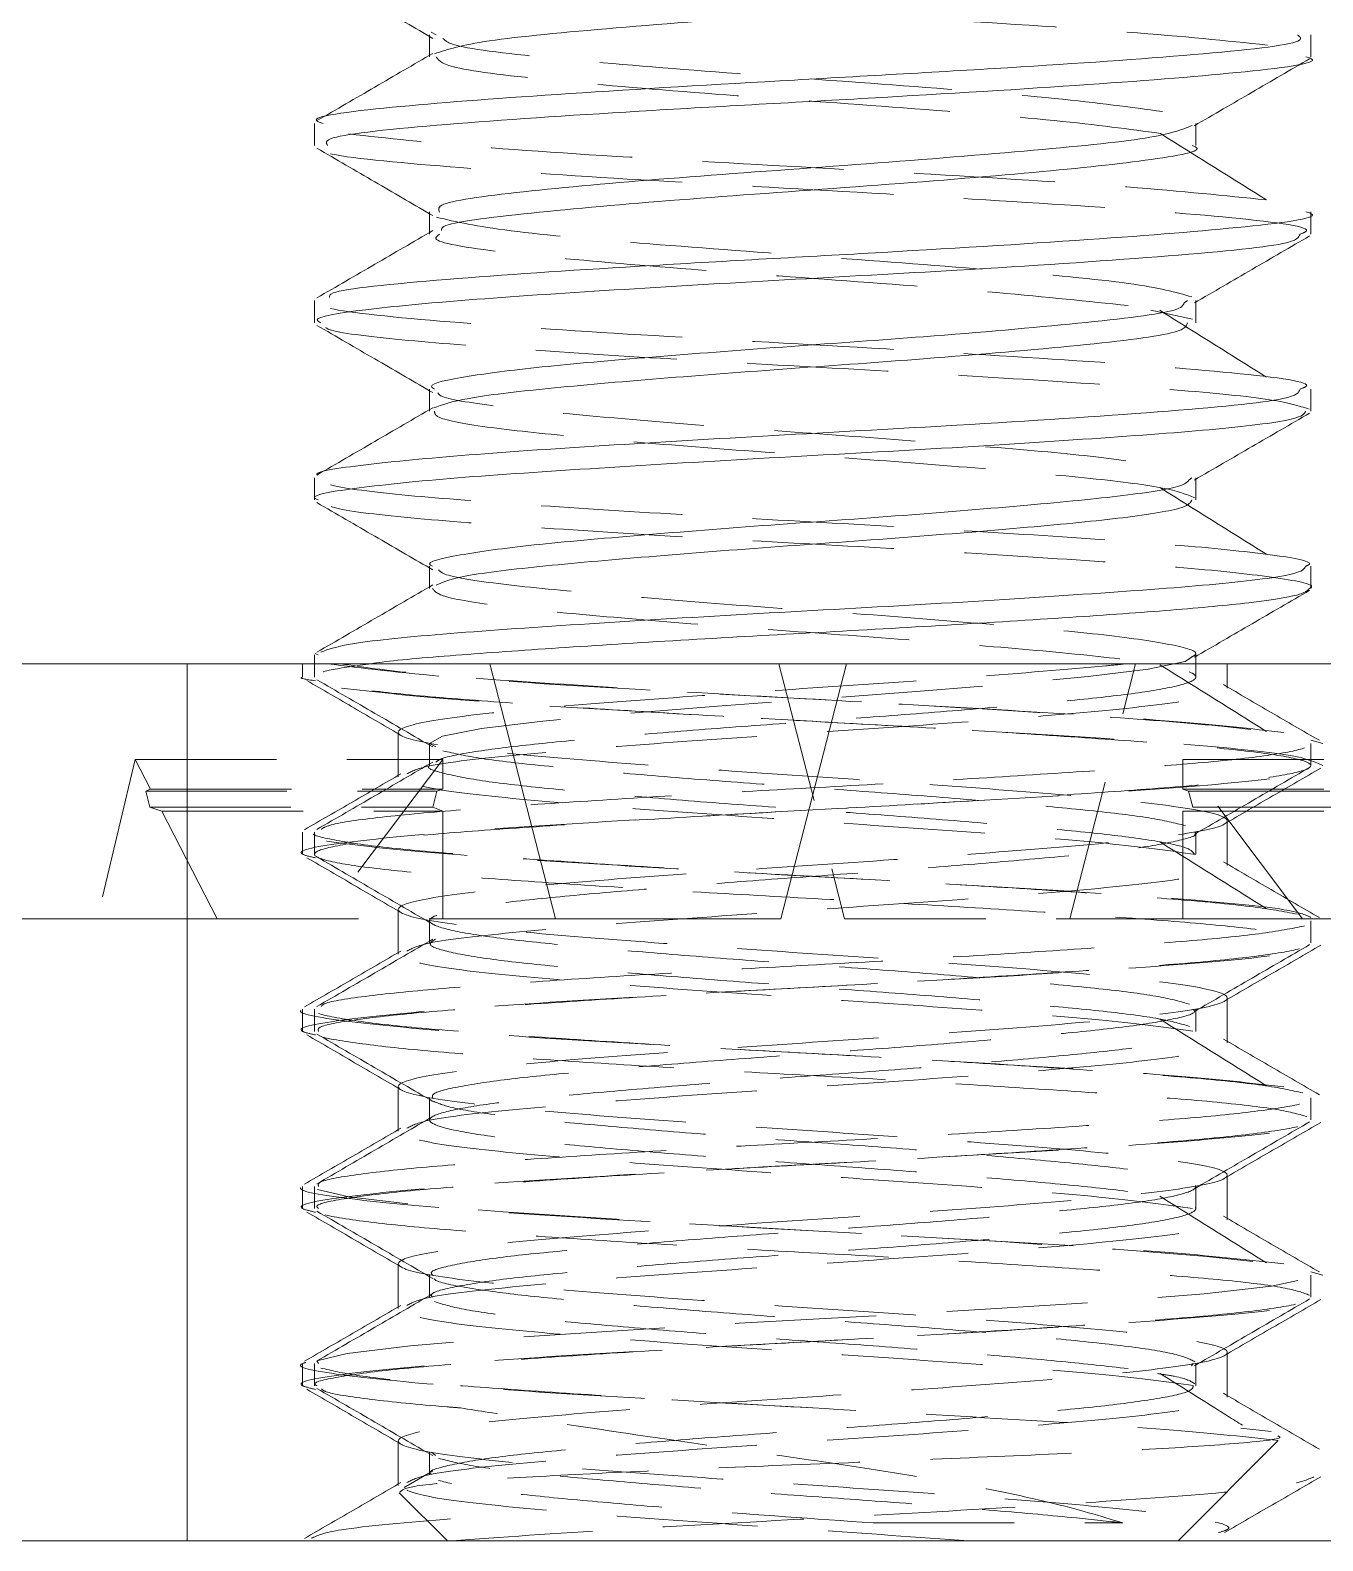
# Model space of a CAD drawing. Header units: millimetres. Extents: x 1522 to 2996, y -37 to 935.
# Drawn here: x 2770.74 to 2782.36, y 406.62 to 420.2 of the extents above; entities that cross this region are included whole.
import ezdxf

# ---------------------------------------------------------------- set-up
doc = ezdxf.new("R2010")
doc.units = ezdxf.units.MM
doc.linetypes.add('HIDDEN', pattern=[1.905, 1.27, -0.635])

msp = doc.modelspace()

# ---------------------------------------------------------------- linework, layer by layer
at = {"color": 7, "linetype": 'Continuous', "lineweight": 15}
for p, q in [((2774.388, 420.158), (2774.344, 420.182)), ((2774.329, 420.159), (2774.329, 419.975)), ((2782.257, 419.96), (2782.257, 420.159)), ((2773.294, 419.362), (2773.294, 419.163)), ((2781.222, 419.163), (2781.222, 419.349)), ((2774.329, 418.566), (2774.329, 418.382)), ((2782.257, 418.366), (2782.257, 418.566)), ((2773.294, 417.769), (2773.294, 417.569)), ((2781.222, 417.57), (2781.222, 417.755)), ((2774.329, 416.972), (2774.329, 416.788)), ((2782.257, 416.773), (2782.257, 416.972)), ((2773.294, 416.175), (2773.294, 415.976)), ((2781.222, 415.976), (2781.222, 416.162)), ((2774.329, 415.379), (2774.329, 415.195)), ((2782.257, 415.18), (2782.257, 415.379)), ((2772.148, 414.503), (2763.63, 414.503)), ((2772.148, 414.503), (2772.148, 406.615)), ((2774.87, 414.503), (2772.148, 414.503)), ((2773.294, 414.582), (2773.294, 414.503)), ((2773.327, 414.582), (2773.3, 414.594)), ((2774.87, 414.503), (2775.461, 412.208)), ((2774.87, 414.503), (2778.08, 414.503)), ((2777.489, 412.208), (2778.08, 414.503)), ((2794.101, 414.503), (2778.08, 414.503)), ((2781.125, 414.523), (2781.182, 414.562)), ((2781.222, 414.503), (2781.222, 414.569)), ((2775.461, 412.208), (2777.489, 412.208)), ((2772.148, 406.615), (2763.63, 406.615)), ((2797.434, 406.615), (2772.148, 406.615))]:
    msp.add_line(p, q, dxfattribs=at)
at = {"color": 7, "linetype": 'HIDDEN', "lineweight": 0}
for p, q in [((2774.329, 420.144), (2774.357, 420.127)), ((2774.329, 419.975), (2774.329, 419.96)), ((2781.222, 419.349), (2781.222, 419.362)), ((2774.329, 418.55), (2774.357, 418.534)), ((2774.329, 418.382), (2774.329, 418.366)), ((2781.117, 417.747), (2781.147, 417.768)), ((2781.222, 417.755), (2781.222, 417.769)), ((2781.193, 417.602), (2780.817, 417.681)), ((2774.329, 416.957), (2774.357, 416.941)), ((2774.329, 416.788), (2774.329, 416.773)), ((2781.158, 416.155), (2781.186, 416.175)), ((2781.222, 416.162), (2781.222, 416.176)), ((2774.329, 415.364), (2774.357, 415.347)), ((2774.329, 415.195), (2774.329, 415.18)), ((2773.186, 414.503), (2773.186, 414.383)), ((2773.294, 414.503), (2773.294, 414.383)), ((2777.471, 414.503), (2778.062, 412.208)), ((2780.09, 412.208), (2780.68, 414.503)), ((2781.222, 414.569), (2781.222, 414.582)), ((2781.222, 414.383), (2781.222, 414.503)), ((2781.504, 414.282), (2781.504, 414.503)), ((2774.047, 413.886), (2774.047, 413.485)), ((2782.364, 413.785), (2782.258, 413.815)), ((2774.329, 413.785), (2774.329, 413.586)), ((2782.257, 413.587), (2782.257, 413.785)), ((2771.681, 413.642), (2771.34, 412.208)), ((2771.681, 413.642), (2774.447, 413.642)), ((2771.818, 413.375), (2771.681, 413.642)), ((2774.447, 413.642), (2773.368, 412.208)), ((2774.447, 413.375), (2774.447, 413.642)), ((2781.104, 413.642), (2783.87, 413.642)), ((2782.183, 412.208), (2781.104, 413.642)), ((2781.104, 413.642), (2781.104, 413.375)), ((2771.775, 413.357), (2771.818, 413.375)), ((2771.775, 413.357), (2774.394, 413.357)), ((2771.811, 413.213), (2771.775, 413.357)), ((2771.818, 413.375), (2774.447, 413.375)), ((2774.357, 413.213), (2774.394, 413.357)), ((2774.394, 413.357), (2774.447, 413.375)), ((2781.104, 413.375), (2783.732, 413.375)), ((2781.104, 413.375), (2781.157, 413.357)), ((2781.157, 413.357), (2783.776, 413.357)), ((2781.157, 413.357), (2781.194, 413.213)), ((2771.811, 413.213), (2774.357, 413.213)), ((2771.921, 413.176), (2771.811, 413.213)), ((2771.921, 413.176), (2774.447, 413.176)), ((2772.419, 412.208), (2771.921, 413.176)), ((2774.447, 413.176), (2774.357, 413.213)), ((2774.447, 412.208), (2774.447, 413.176)), ((2781.104, 413.176), (2783.63, 413.176)), ((2781.104, 413.176), (2781.104, 412.208)), ((2781.194, 413.213), (2783.739, 413.213)), ((2773.186, 412.988), (2773.186, 412.79)), ((2773.294, 412.989), (2773.294, 412.79)), ((2781.222, 412.79), (2781.222, 412.989)), ((2781.504, 412.688), (2781.504, 413.09)), ((2762.952, 412.208), (2771.34, 412.208)), ((2771.34, 412.208), (2772.419, 412.208)), ((2772.419, 412.208), (2775.461, 412.208)), ((2774.047, 412.293), (2774.047, 411.892)), ((2774.329, 412.192), (2774.329, 411.993)), ((2778.062, 412.208), (2780.09, 412.208)), ((2780.09, 412.208), (2781.104, 412.208)), ((2781.104, 412.208), (2782.183, 412.208)), ((2782.183, 412.208), (2790.57, 412.208)), ((2782.257, 411.993), (2782.257, 412.192)), ((2781.504, 411.095), (2781.504, 411.496)), ((2773.186, 411.395), (2773.186, 411.197)), ((2773.294, 411.396), (2773.294, 411.196)), ((2781.222, 411.196), (2781.222, 411.395)), ((2774.047, 410.7), (2774.047, 410.298)), ((2774.329, 410.599), (2774.329, 410.4)), ((2782.257, 410.4), (2782.257, 410.599)), ((2781.504, 409.502), (2781.504, 409.903)), ((2773.186, 409.802), (2773.186, 409.603)), ((2773.294, 409.802), (2773.294, 409.603)), ((2781.222, 409.603), (2781.222, 409.802)), ((2774.047, 409.106), (2774.047, 408.705)), ((2782.364, 409.005), (2782.258, 409.035)), ((2774.329, 409.005), (2774.329, 408.806)), ((2782.257, 408.806), (2782.257, 409.005)), ((2781.504, 407.908), (2781.504, 408.31)), ((2773.186, 408.208), (2773.186, 408.01)), ((2773.294, 408.209), (2773.294, 408.009)), ((2781.182, 408.188), (2781.198, 408.209)), ((2781.222, 408.01), (2781.222, 408.209)), ((2781.628, 407.627), (2781.901, 407.599)), ((2774.047, 407.513), (2774.047, 407.112)), ((2774.329, 407.412), (2774.329, 407.213)), ((2774.382, 407.381), (2774.346, 407.412)), ((2781.062, 406.615), (2781.982, 407.536)), ((2774.357, 407.245), (2774.099, 407.094)), ((2774.056, 407.048), (2774.489, 406.615))]:
    msp.add_line(p, q, dxfattribs=at)
at = {"color": 7, "linetype": 'HIDDEN', "lineweight": 0, "flags": 128}
for points in [[(2774.385, 413.754), (2774.329, 413.785), (2774.445, 413.851), (2774.797, 413.92), (2775.349, 413.986), (2776.068, 414.052), (2776.918, 414.121), (2777.813, 414.186), (2778.707, 414.253), (2779.55, 414.322), (2780.254, 414.387), (2780.792, 414.453), (2781.125, 414.523), (2781.125, 414.523)], [(2773.33, 408.209), (2773.316, 408.233), (2773.588, 408.301), (2774.156, 408.37), (2774.958, 408.434), (2775.972, 408.502), (2777.114, 408.571), (2778.278, 408.635), (2779.429, 408.703), (2780.466, 408.771), (2781.298, 408.836), (2781.902, 408.904), (2782.216, 408.972), (2782.221, 409.036), (2781.917, 409.105), (2781.322, 409.173), (2780.498, 409.237), (2779.467, 409.306), (2778.317, 409.374), (2777.154, 409.438), (2776.009, 409.507), (2774.99, 409.575), (2774.18, 409.639), (2773.603, 409.708), (2773.32, 409.776), (2773.32, 409.776)]]:
    msp.add_lwpolyline(points, dxfattribs=at)
at = {"color": 7, "linetype": 'Continuous', "lineweight": 15}
for points, knots in [([(2773.316, 420.732), (2773.489, 420.632), (2773.827, 420.436), (2774.165, 420.239), (2774.329, 420.144)], [0, 0, 0, 0, 0.51425, 1, 1, 1, 1]), ([(2774.373, 419.989), (2774.493, 420.028), (2774.738, 420.107), (2775.959, 420.22), (2777.53, 420.342), (2779.181, 420.46), (2780.486, 420.577), (2781.204, 420.68), (2781.147, 420.738), (2781.129, 420.756)], [0, 0, 0, 0, 0.147719, 0.301954, 0.45828, 0.61325, 0.768067, 0.924509, 1, 1, 1, 1]), ([(2773.371, 419.362), (2773.347, 419.37), (2773.201, 419.417), (2773.899, 419.508), (2775.385, 419.622), (2777.463, 419.745), (2779.601, 419.863), (2781.301, 419.98), (2782.233, 420.082), (2782.16, 420.14), (2782.136, 420.159)], [0, 0, 0, 0, 0.0295021, 0.1800393, 0.3284165, 0.4787961, 0.6278769, 0.7768112, 0.927302, 1, 1, 1, 1]), ([(2774.357, 419.991), (2774.184, 419.891), (2773.837, 419.689), (2773.49, 419.487), (2773.316, 419.387)], [0, 0, 0, 0, 0.499708, 1, 1, 1, 1]), ([(2773.411, 419.163), (2773.398, 419.186), (2773.363, 419.248), (2774.386, 419.353), (2776.149, 419.472), (2778.3, 419.588), (2780.35, 419.712), (2781.752, 419.826), (2782.384, 419.912), (2782.227, 419.956), (2782.212, 419.96)], [0, 0, 0, 0, 0.087582, 0.237718, 0.387021, 0.535738, 0.686319, 0.834689, 0.984903, 1, 1, 1, 1]), ([(2781.209, 419.341), (2781.382, 419.442), (2781.728, 419.642), (2782.073, 419.843), (2782.246, 419.943)], [0, 0, 0, 0, 0.499893, 1, 1, 1, 1]), ([(2774.419, 418.565), (2774.409, 418.588), (2774.381, 418.65), (2775.169, 418.756), (2776.523, 418.874), (2778.185, 418.991), (2779.731, 419.114), (2780.896, 419.227), (2781.093, 419.305), (2781.189, 419.343)], [0, 0, 0, 0, 0.090167, 0.244019, 0.397012, 0.549402, 0.703712, 0.855745, 1, 1, 1, 1]), ([(2781.857, 418.674), (2781.697, 418.774), (2781.376, 418.974), (2781.057, 419.174), (2780.898, 419.274)], [0, 0, 0, 0, 0.500047, 1, 1, 1, 1]), ([(2773.316, 419.139), (2773.489, 419.038), (2773.827, 418.842), (2774.165, 418.646), (2774.329, 418.55)], [0, 0, 0, 0, 0.514252, 1, 1, 1, 1]), ([(2774.437, 418.399), (2774.436, 418.411), (2774.431, 418.462), (2775.181, 418.556), (2776.521, 418.675), (2778.18, 418.791), (2779.755, 418.915), (2780.833, 419.029), (2781.32, 419.116), (2781.199, 419.159), (2781.188, 419.163)], [0, 0, 0, 0, 0.048628, 0.205189, 0.360877, 0.515952, 0.67298, 0.82769, 0.984333, 1, 1, 1, 1]), ([(2773.43, 417.795), (2773.427, 417.809), (2773.414, 417.862), (2774.398, 417.959), (2776.146, 418.078), (2778.301, 418.194), (2780.349, 418.318), (2781.752, 418.432), (2782.384, 418.518), (2782.227, 418.562), (2782.212, 418.566)], [0, 0, 0, 0, 0.056971, 0.212145, 0.366456, 0.520162, 0.675795, 0.829143, 0.984396, 1, 1, 1, 1]), ([(2774.357, 418.398), (2774.184, 418.297), (2773.837, 418.095), (2773.49, 417.894), (2773.316, 417.793)], [0, 0, 0, 0, 0.499709, 1, 1, 1, 1]), ([(2773.35, 417.569), (2773.334, 417.578), (2773.262, 417.616), (2773.694, 417.687), (2774.612, 417.774), (2775.956, 417.864), (2777.511, 417.955), (2779.281, 418.051), (2780.971, 418.163), (2782.124, 418.271), (2782.149, 418.338), (2782.16, 418.366)], [0, 0, 0, 0, 0.032854, 0.145887, 0.257678, 0.370012, 0.482679, 0.594155, 0.743726, 0.892826, 1, 1, 1, 1]), ([(2781.209, 417.748), (2781.382, 417.848), (2781.728, 418.049), (2782.073, 418.25), (2782.246, 418.35)], [0, 0, 0, 0, 0.499892, 1, 1, 1, 1]), ([(2774.372, 416.972), (2774.36, 416.98), (2774.304, 417.018), (2774.637, 417.089), (2775.342, 417.177), (2776.376, 417.266), (2777.572, 417.357), (2778.934, 417.453), (2780.227, 417.565), (2781.08, 417.666), (2781.108, 417.726), (2781.117, 417.747)], [0, 0, 0, 0, 0.033826, 0.149948, 0.26479, 0.380191, 0.495937, 0.610452, 0.764111, 0.917283, 1, 1, 1, 1]), ([(2781.857, 417.08), (2781.697, 417.18), (2781.376, 417.381), (2781.057, 417.581), (2780.898, 417.681)], [0, 0, 0, 0, 0.500046, 1, 1, 1, 1]), ([(2773.316, 417.546), (2773.489, 417.445), (2773.827, 417.249), (2774.165, 417.053), (2774.329, 416.957)], [0, 0, 0, 0, 0.514251, 1, 1, 1, 1]), ([(2774.364, 416.803), (2774.444, 416.832), (2774.608, 416.891), (2775.353, 416.978), (2776.373, 417.067), (2777.573, 417.158), (2778.933, 417.254), (2780.233, 417.366), (2781.12, 417.474), (2781.139, 417.541), (2781.147, 417.57)], [0, 0, 0, 0, 0.111656, 0.227889, 0.344688, 0.461837, 0.57774, 0.733261, 0.888289, 1, 1, 1, 1]), ([(2773.319, 416.2), (2773.319, 416.2), (2773.28, 416.23), (2773.71, 416.293), (2774.607, 416.38), (2775.957, 416.47), (2777.511, 416.561), (2779.281, 416.657), (2780.971, 416.768), (2782.124, 416.876), (2782.149, 416.944), (2782.16, 416.972)], [0, 0, 0, 0, 0.001278, 0.118001, 0.233442, 0.349443, 0.465789, 0.580904, 0.735359, 0.889327, 1, 1, 1, 1]), ([(2774.357, 416.805), (2774.184, 416.704), (2773.837, 416.502), (2773.49, 416.301), (2773.316, 416.2)], [0, 0, 0, 0, 0.499708, 1, 1, 1, 1]), ([(2773.327, 415.976), (2773.317, 415.98), (2773.23, 416.014), (2773.6, 416.079), (2774.437, 416.169), (2775.735, 416.256), (2777.266, 416.349), (2778.869, 416.433), (2780.332, 416.528), (2781.473, 416.612), (2782.165, 416.699), (2782.197, 416.75), (2782.21, 416.773)], [0, 0, 0, 0, 0.015917, 0.12836, 0.240591, 0.352153, 0.465054, 0.576021, 0.689223, 0.800053, 0.913178, 1, 1, 1, 1]), ([(2781.209, 416.155), (2781.382, 416.255), (2781.728, 416.456), (2782.073, 416.656), (2782.246, 416.757)], [0, 0, 0, 0, 0.499893, 1, 1, 1, 1]), ([(2774.355, 415.379), (2774.346, 415.383), (2774.28, 415.416), (2774.564, 415.481), (2775.208, 415.571), (2776.206, 415.658), (2777.384, 415.751), (2778.616, 415.836), (2779.743, 415.93), (2780.615, 416.014), (2781.12, 416.094), (2781.148, 416.139), (2781.158, 416.155)], [0, 0, 0, 0, 0.016424, 0.131916, 0.247189, 0.361772, 0.477737, 0.591706, 0.707981, 0.821809, 0.938005, 1, 1, 1, 1]), ([(2774.389, 415.21), (2774.441, 415.234), (2774.558, 415.288), (2775.222, 415.372), (2776.202, 415.459), (2777.385, 415.552), (2778.616, 415.637), (2779.742, 415.731), (2780.619, 415.815), (2781.152, 415.902), (2781.176, 415.954), (2781.186, 415.976)], [0, 0, 0, 0, 0.092934, 0.209692, 0.325751, 0.443209, 0.558647, 0.67642, 0.791714, 0.909407, 1, 1, 1, 1]), ([(2781.857, 415.487), (2781.697, 415.587), (2781.376, 415.787), (2781.057, 415.987), (2780.898, 416.087)], [0, 0, 0, 0, 0.500047, 1, 1, 1, 1]), ([(2773.316, 415.952), (2773.489, 415.851), (2773.827, 415.655), (2774.165, 415.459), (2774.329, 415.364)], [0, 0, 0, 0, 0.514251, 1, 1, 1, 1]), ([(2773.35, 414.607), (2773.422, 414.633), (2773.577, 414.689), (2774.454, 414.775), (2775.73, 414.862), (2777.267, 414.955), (2778.868, 415.039), (2780.333, 415.134), (2781.473, 415.218), (2782.165, 415.305), (2782.197, 415.356), (2782.21, 415.379)], [0, 0, 0, 0, 0.099594, 0.215529, 0.330772, 0.4474, 0.562029, 0.678967, 0.793455, 0.910313, 1, 1, 1, 1]), ([(2774.357, 415.211), (2774.184, 415.111), (2773.837, 414.909), (2773.49, 414.707), (2773.316, 414.607)], [0, 0, 0, 0, 0.499708, 1, 1, 1, 1]), ([(2773.804, 414.503), (2773.835, 414.508), (2774.009, 414.535), (2774.599, 414.583), (2775.53, 414.649), (2776.642, 414.719), (2777.825, 414.784), (2779.007, 414.85), (2780.103, 414.92), (2781.038, 414.985), (2781.742, 415.051), (2782.183, 415.119), (2782.225, 415.16), (2782.244, 415.18)], [0, 0, 0, 0, 0.021643, 0.119835, 0.218139, 0.318087, 0.416198, 0.514586, 0.61453, 0.712564, 0.811033, 0.910972, 1, 1, 1, 1]), ([(2781.209, 414.561), (2781.382, 414.662), (2781.728, 414.862), (2782.073, 415.063), (2782.246, 415.163)], [0, 0, 0, 0, 0.499893, 1, 1, 1, 1])]:
    msp.add_open_spline(points, degree=3, knots=knots, dxfattribs=at)
at = {"color": 7, "linetype": 'HIDDEN', "lineweight": 0}
for points, knots in [([(2781.866, 420.067), (2781.493, 420.105), (2780.743, 420.183), (2778.745, 420.307), (2776.584, 420.421), (2774.711, 420.544), (2773.537, 420.645), (2773.462, 420.707), (2773.435, 420.73)], [0, 0, 0, 0, 0.178452, 0.3590299, 0.5369801, 0.7172429, 0.8961217, 1, 1, 1, 1]), ([(2780.921, 419.469), (2780.635, 419.508), (2780.058, 419.586), (2778.521, 419.709), (2776.859, 419.824), (2775.421, 419.946), (2774.528, 420.046), (2774.469, 420.106), (2774.449, 420.127)], [0, 0, 0, 0, 0.180072, 0.362298, 0.541861, 0.723768, 0.904272, 1, 1, 1, 1]), ([(2780.903, 419.272), (2780.622, 419.31), (2780.05, 419.388), (2778.52, 419.51), (2776.861, 419.625), (2775.412, 419.747), (2774.463, 419.857), (2774.411, 419.928), (2774.388, 419.96)], [0, 0, 0, 0, 0.169036, 0.343291, 0.515, 0.688951, 0.86156, 1, 1, 1, 1]), ([(2781.853, 418.674), (2781.484, 418.712), (2780.738, 418.79), (2778.74, 418.913), (2776.603, 419.027), (2774.642, 419.15), (2773.949, 419.228), (2773.604, 419.268)], [0, 0, 0, 0, 0.197471, 0.399401, 0.598393, 0.79997, 1, 1, 1, 1]), ([(2782.16, 418.366), (2782.188, 418.377), (2782.32, 418.427), (2781.564, 418.522), (2780.014, 418.636), (2777.918, 418.758), (2775.788, 418.877), (2774.162, 418.993), (2773.319, 419.084), (2773.382, 419.131), (2773.393, 419.139)], [0, 0, 0, 0, 0.0425112, 0.198095, 0.3513847, 0.5063727, 0.6606806, 0.8142322, 0.9697944, 1, 1, 1, 1]), ([(2781.187, 417.802), (2781.043, 417.843), (2780.755, 417.924), (2779.48, 418.039), (2777.885, 418.16), (2776.266, 418.279), (2774.922, 418.396), (2774.569, 418.477), (2774.392, 418.518)], [0, 0, 0, 0, 0.166429, 0.332003, 0.499421, 0.6661, 0.83196, 1, 1, 1, 1]), ([(2780.613, 417.724), (2780.249, 417.762), (2779.516, 417.84), (2777.879, 417.961), (2776.252, 418.08), (2774.984, 418.196), (2774.321, 418.296), (2774.397, 418.351), (2774.419, 418.367)], [0, 0, 0, 0, 0.183701, 0.369447, 0.554373, 0.73839, 0.924826, 1, 1, 1, 1]), ([(2782.16, 416.972), (2782.188, 416.983), (2782.32, 417.033), (2781.564, 417.127), (2780.015, 417.242), (2777.917, 417.364), (2775.792, 417.483), (2774.146, 417.599), (2773.284, 417.698), (2773.383, 417.753), (2773.411, 417.769)], [0, 0, 0, 0, 0.041169, 0.191841, 0.340291, 0.490386, 0.639823, 0.788526, 0.939177, 1, 1, 1, 1]), ([(2782.243, 416.792), (2782.148, 416.822), (2781.959, 416.883), (2781.013, 416.972), (2779.71, 417.06), (2778.16, 417.152), (2776.564, 417.237), (2775.114, 417.331), (2774.016, 417.415), (2773.408, 417.491), (2773.388, 417.533), (2773.382, 417.544)], [0, 0, 0, 0, 0.119396, 0.238005, 0.356535, 0.475981, 0.593724, 0.713619, 0.831056, 0.951002, 1, 1, 1, 1]), ([(2780.593, 416.326), (2780.478, 416.342), (2780.149, 416.388), (2779.251, 416.462), (2778.075, 416.554), (2776.843, 416.64), (2775.728, 416.734), (2774.886, 416.818), (2774.425, 416.892), (2774.408, 416.931), (2774.403, 416.94)], [0, 0, 0, 0, 0.078899, 0.22387, 0.369966, 0.51397, 0.660617, 0.804244, 0.950954, 1, 1, 1, 1]), ([(2781.212, 415.995), (2781.139, 416.025), (2780.993, 416.086), (2780.265, 416.175), (2779.263, 416.263), (2778.072, 416.355), (2776.843, 416.44), (2775.731, 416.535), (2774.878, 416.619), (2774.382, 416.704), (2774.375, 416.753), (2774.372, 416.773)], [0, 0, 0, 0, 0.115458, 0.2301504, 0.3447672, 0.4602734, 0.5741255, 0.6900677, 0.8036225, 0.919614, 1, 1, 1, 1]), ([(2782.21, 415.379), (2782.224, 415.385), (2782.305, 415.421), (2781.905, 415.489), (2781.028, 415.577), (2779.706, 415.666), (2778.162, 415.758), (2776.563, 415.843), (2775.116, 415.937), (2774.008, 416.021), (2773.363, 416.106), (2773.354, 416.155), (2773.35, 416.175)], [0, 0, 0, 0, 0.024333, 0.137009, 0.248941, 0.3608, 0.473523, 0.584639, 0.697786, 0.808613, 0.921807, 1, 1, 1, 1]), ([(2782.244, 415.18), (2782.248, 415.182), (2782.312, 415.213), (2782.002, 415.275), (2781.196, 415.366), (2779.925, 415.452), (2778.406, 415.546), (2776.802, 415.63), (2775.32, 415.724), (2774.156, 415.808), (2773.463, 415.889), (2773.404, 415.934), (2773.383, 415.951)], [0, 0, 0, 0, 0.007867, 0.123749, 0.23996, 0.354954, 0.471733, 0.586268, 0.703229, 0.81778, 0.934533, 1, 1, 1, 1]), ([(2781.182, 414.562), (2781.198, 414.57), (2781.27, 414.608), (2781.034, 414.677), (2780.404, 414.768), (2779.429, 414.854), (2778.261, 414.948), (2777.027, 415.032), (2775.887, 415.127), (2774.993, 415.211), (2774.468, 415.289), (2774.423, 415.333), (2774.408, 415.347)], [0, 0, 0, 0, 0.03436, 0.148082, 0.262129, 0.374977, 0.489584, 0.601979, 0.716765, 0.829176, 0.943758, 1, 1, 1, 1]), ([(2774.385, 413.618), (2774.399, 413.629), (2774.441, 413.662), (2774.767, 413.721), (2775.319, 413.787), (2776.053, 413.852), (2776.902, 413.922), (2777.814, 413.987), (2778.723, 414.053), (2779.565, 414.123), (2780.284, 414.188), (2780.829, 414.254), (2781.162, 414.324), (2781.272, 414.396), (2781.047, 414.478), (2780.4, 414.569), (2779.43, 414.655), (2778.261, 414.749), (2777.027, 414.833), (2775.888, 414.927), (2774.987, 415.012), (2774.417, 415.101), (2774.374, 415.155), (2774.354, 415.18)], [0, 0, 0, 0, 0.021933, 0.065349, 0.107999, 0.150698, 0.194114, 0.236729, 0.279464, 0.322878, 0.365459, 0.40823, 0.451642, 0.494192, 0.551346, 0.608664, 0.665379, 0.722978, 0.779466, 0.837155, 0.89365, 0.951237, 1, 1, 1, 1]), ([(2773.331, 411.196), (2773.326, 411.209), (2773.315, 411.243), (2773.641, 411.303), (2774.255, 411.371), (2775.126, 411.434), (2776.177, 411.504), (2777.34, 411.572), (2778.533, 411.635), (2779.673, 411.705), (2780.681, 411.773), (2781.489, 411.836), (2782.04, 411.906), (2782.293, 411.974), (2782.235, 412.037), (2781.867, 412.107), (2781.215, 412.174), (2780.325, 412.238), (2779.259, 412.308), (2778.089, 412.375), (2776.898, 412.439), (2775.767, 412.508), (2774.777, 412.576), (2773.993, 412.64), (2773.471, 412.709), (2773.249, 412.777), (2773.339, 412.84), (2773.737, 412.91), (2774.416, 412.977), (2775.327, 413.041), (2776.407, 413.111), (2777.583, 413.178), (2778.771, 413.242), (2779.891, 413.312), (2780.864, 413.379), (2781.623, 413.443), (2782.116, 413.513), (2782.306, 413.58), (2782.185, 413.644), (2781.757, 413.714), (2781.052, 413.78), (2780.121, 413.845), (2779.027, 413.915), (2777.846, 413.981), (2776.661, 414.046), (2775.553, 414.116), (2774.599, 414.182), (2773.865, 414.247), (2773.4, 414.317), (2773.248, 414.382), (2773.366, 414.443), (2773.669, 414.484), (2773.804, 414.503)], [0, 0, 0, 0, 0.011696, 0.032126, 0.052485, 0.072459, 0.092896, 0.113244, 0.133223, 0.153666, 0.174003, 0.193987, 0.214436, 0.234761, 0.254751, 0.275207, 0.295519, 0.315516, 0.335976, 0.356276, 0.376281, 0.396746, 0.417032, 0.437046, 0.457516, 0.477788, 0.497812, 0.518286, 0.538544, 0.558578, 0.579055, 0.599298, 0.619344, 0.639825, 0.660053, 0.680111, 0.700594, 0.720806, 0.740878, 0.761363, 0.781559, 0.801645, 0.822131, 0.842311, 0.862412, 0.8829, 0.903063, 0.92318, 0.943668, 0.963814, 0.983948, 1, 1, 1, 1]), ([(2773.353, 413.014), (2773.374, 413.027), (2773.429, 413.063), (2773.862, 413.124), (2774.582, 413.189), (2775.535, 413.255), (2776.64, 413.325), (2777.826, 413.39), (2779.007, 413.456), (2780.103, 413.526), (2781.037, 413.59), (2781.747, 413.656), (2782.18, 413.727), (2782.322, 413.798), (2782.03, 413.881), (2781.188, 413.972), (2779.926, 414.058), (2778.407, 414.151), (2776.799, 414.236), (2775.331, 414.33), (2774.133, 414.413), (2773.727, 414.473), (2773.528, 414.503)], [0, 0, 0, 0, 0.027265, 0.072841, 0.117616, 0.162441, 0.208017, 0.252754, 0.297618, 0.343192, 0.387895, 0.432796, 0.478367, 0.523036, 0.583036, 0.643206, 0.702747, 0.763211, 0.822514, 0.883072, 0.942383, 1, 1, 1, 1]), ([(2782.015, 413.885), (2781.721, 413.918), (2781.134, 413.984), (2779.57, 414.084), (2777.775, 414.183), (2775.982, 414.283), (2774.31, 414.389), (2773.728, 414.462), (2773.411, 414.503)], [0, 0, 0, 0, 0.161384, 0.322767, 0.484151, 0.645535, 0.806919, 1, 1, 1, 1]), ([(2780.604, 414.503), (2780.541, 414.496), (2780.153, 414.459), (2779.237, 414.384), (2777.776, 414.285), (2776.311, 414.185), (2775.07, 414.086), (2774.241, 413.986), (2773.95, 413.886), (2774.241, 413.787), (2775.07, 413.687), (2776.311, 413.588), (2777.775, 413.488), (2779.239, 413.389), (2780.48, 413.289), (2781.31, 413.189), (2781.601, 413.09), (2781.31, 412.99), (2780.48, 412.891), (2779.239, 412.791), (2777.775, 412.691), (2776.311, 412.592), (2775.07, 412.492), (2774.241, 412.393), (2773.95, 412.293), (2774.241, 412.194), (2775.07, 412.094), (2776.311, 411.994), (2777.775, 411.895), (2779.239, 411.795), (2780.48, 411.696), (2781.31, 411.596), (2781.601, 411.496), (2781.31, 411.397), (2780.48, 411.297), (2779.239, 411.198), (2777.775, 411.098), (2776.311, 410.999), (2775.07, 410.899), (2774.241, 410.799), (2773.95, 410.7), (2774.241, 410.6), (2775.07, 410.501), (2776.311, 410.401), (2777.775, 410.301), (2779.239, 410.202), (2780.48, 410.102), (2781.31, 410.003), (2781.601, 409.903), (2781.31, 409.804), (2780.48, 409.704), (2779.239, 409.604), (2777.775, 409.505), (2776.311, 409.405), (2775.07, 409.306), (2774.241, 409.206), (2773.95, 409.106), (2774.241, 409.007), (2775.07, 408.907), (2776.311, 408.808), (2777.775, 408.708), (2779.239, 408.609), (2780.48, 408.509), (2781.31, 408.409), (2781.601, 408.31), (2781.31, 408.21), (2780.48, 408.111), (2779.239, 408.011), (2777.775, 407.911), (2776.311, 407.812), (2775.07, 407.712), (2774.241, 407.613), (2773.95, 407.513), (2774.241, 407.413), (2775.07, 407.314), (2776.311, 407.214), (2777.776, 407.115), (2779.237, 407.015), (2780.488, 406.916), (2781.282, 406.816), (2781.602, 406.741), (2781.457, 406.698), (2781.426, 406.689)], [0, 0, 0, 0, 0.0024796, 0.0152239, 0.0279682, 0.0407125, 0.0534568, 0.0662011, 0.0789453, 0.0916896, 0.1044339, 0.1171782, 0.1299225, 0.1426667, 0.155411, 0.1681553, 0.1808996, 0.1936439, 0.2063882, 0.2191324, 0.2318767, 0.244621, 0.2573653, 0.2701096, 0.2828538, 0.2955981, 0.3083424, 0.3210867, 0.333831, 0.3465752, 0.3593195, 0.3720638, 0.3848081, 0.3975524, 0.4102967, 0.4230409, 0.4357852, 0.4485295, 0.4612738, 0.4740181, 0.4867623, 0.4995066, 0.5122509, 0.5249952, 0.5377395, 0.5504838, 0.563228, 0.5759723, 0.5887166, 0.6014609, 0.6142052, 0.6269494, 0.6396937, 0.652438, 0.6651823, 0.6779266, 0.6906709, 0.7034151, 0.7161594, 0.7289037, 0.741648, 0.7543923, 0.7671366, 0.7798808, 0.7926251, 0.8053694, 0.8181137, 0.830858, 0.8436022, 0.8563465, 0.8690908, 0.8818351, 0.8945794, 0.9073237, 0.9200679, 0.9328122, 0.9455565, 0.9583008, 0.9710451, 0.9837893, 0.9965336, 1, 1, 1, 1]), ([(2781.857, 413.894), (2781.697, 413.994), (2781.376, 414.194), (2781.057, 414.394), (2780.898, 414.494)], [0, 0, 0, 0, 0.500047, 1, 1, 1, 1]), ([(2773.302, 414.35), (2773.221, 414.361), (2773.14, 414.373), (2773.186, 414.383), (2773.186, 414.383)], [0, 0, 0, 0, 0.999606, 1, 1, 1, 1]), ([(2773.224, 414.352), (2773.368, 414.268), (2773.655, 414.102), (2773.941, 413.935), (2774.085, 413.851)], [0, 0, 0, 0, 0.500087, 1, 1, 1, 1]), ([(2773.316, 414.359), (2773.489, 414.258), (2773.837, 414.057), (2774.184, 413.855), (2774.357, 413.754)], [0, 0, 0, 0, 0.500296, 1, 1, 1, 1]), ([(2782.364, 413.587), (2782.295, 413.62), (2782.157, 413.686), (2781.096, 413.786), (2779.58, 413.885), (2777.773, 413.985), (2775.982, 414.085), (2774.416, 414.184), (2773.829, 414.25), (2773.536, 414.284)], [0, 0, 0, 0, 0.142841, 0.285701, 0.428561, 0.57142, 0.71428, 0.85714, 1, 1, 1, 1]), ([(2774.124, 413.512), (2774.169, 413.536), (2774.276, 413.594), (2775.083, 413.684), (2776.308, 413.784), (2777.777, 413.883), (2779.237, 413.983), (2780.487, 414.083), (2781.285, 414.182), (2781.602, 414.26), (2781.447, 414.304), (2781.408, 414.315)], [0, 0, 0, 0, 0.090279, 0.214283, 0.338288, 0.462293, 0.586297, 0.710302, 0.834306, 0.958311, 1, 1, 1, 1]), ([(2782.333, 413.814), (2782.189, 413.897), (2781.901, 414.064), (2781.613, 414.232), (2781.47, 414.315)], [0, 0, 0, 0, 0.500151, 1, 1, 1, 1]), ([(2781.128, 413.047), (2781.034, 413.07), (2780.848, 413.116), (2780.292, 413.183), (2779.58, 413.248), (2778.738, 413.318), (2777.83, 413.384), (2776.918, 413.448), (2776.065, 413.519), (2775.335, 413.584), (2774.757, 413.65), (2774.552, 413.696), (2774.449, 413.719)], [0, 0, 0, 0, 0.101021, 0.200611, 0.299653, 0.400681, 0.50019, 0.599307, 0.700341, 0.799767, 0.898963, 1, 1, 1, 1]), ([(2773.302, 412.757), (2773.255, 412.768), (2773.066, 412.812), (2773.456, 412.889), (2774.438, 412.989), (2775.976, 413.089), (2777.774, 413.188), (2779.581, 413.288), (2781.091, 413.387), (2782.094, 413.479), (2782.226, 413.538), (2782.284, 413.564)], [0, 0, 0, 0, 0.04084, 0.164275, 0.28771, 0.411145, 0.53458, 0.658016, 0.781451, 0.904886, 1, 1, 1, 1]), ([(2774.357, 413.618), (2774.184, 413.517), (2773.837, 413.315), (2773.49, 413.114), (2773.316, 413.013)], [0, 0, 0, 0, 0.499709, 1, 1, 1, 1]), ([(2781.21, 412.79), (2781.197, 412.809), (2781.168, 412.85), (2780.833, 412.918), (2780.296, 412.984), (2779.579, 413.048), (2778.738, 413.118), (2777.83, 413.184), (2776.918, 413.249), (2776.066, 413.319), (2775.334, 413.385), (2774.763, 413.45), (2774.43, 413.52), (2774.29, 413.564), (2774.329, 413.586), (2774.33, 413.586)], [0, 0, 0, 0, 0.074324, 0.159328, 0.243128, 0.326467, 0.411477, 0.495209, 0.578611, 0.663626, 0.747288, 0.830756, 0.915774, 0.999363, 1, 1, 1, 1]), ([(2781.209, 412.968), (2781.382, 413.068), (2781.728, 413.269), (2782.073, 413.47), (2782.246, 413.57)], [0, 0, 0, 0, 0.499893, 1, 1, 1, 1]), ([(2781.481, 413.062), (2781.625, 413.146), (2781.913, 413.314), (2782.202, 413.481), (2782.346, 413.565)], [0, 0, 0, 0, 0.499764, 1, 1, 1, 1]), ([(2774.07, 413.512), (2773.926, 413.429), (2773.637, 413.261), (2773.349, 413.094), (2773.204, 413.01)], [0, 0, 0, 0, 0.499765, 1, 1, 1, 1]), ([(2781.22, 412.788), (2780.981, 412.821), (2780.504, 412.888), (2779.233, 412.987), (2777.778, 413.087), (2776.309, 413.186), (2775.077, 413.286), (2774.215, 413.386), (2774.103, 413.452), (2774.047, 413.485)], [0, 0, 0, 0, 0.142857, 0.2857143, 0.4285713, 0.5714285, 0.7142856, 0.8571427, 1, 1, 1, 1]), ([(2782.258, 412.222), (2782.205, 412.245), (2782.074, 412.301), (2781.089, 412.391), (2779.582, 412.49), (2777.773, 412.59), (2775.976, 412.69), (2774.436, 412.789), (2773.461, 412.889), (2773.068, 412.963), (2773.235, 413.004), (2773.267, 413.011)], [0, 0, 0, 0, 0.0879615, 0.2141204, 0.3402794, 0.4664384, 0.5925975, 0.7187567, 0.8449155, 0.9710746, 1, 1, 1, 1]), ([(2782.135, 412.25), (2782.013, 412.274), (2781.77, 412.32), (2781.048, 412.386), (2780.122, 412.451), (2779.027, 412.521), (2777.846, 412.587), (2776.661, 412.652), (2775.552, 412.722), (2774.601, 412.788), (2773.858, 412.853), (2773.425, 412.923), (2773.244, 412.967), (2773.295, 412.989), (2773.295, 412.989)], [0, 0, 0, 0, 0.091817, 0.18234, 0.272367, 0.364191, 0.454641, 0.544735, 0.636565, 0.726938, 0.817105, 0.908937, 0.999233, 1, 1, 1, 1]), ([(2781.166, 411.44), (2781.089, 411.463), (2780.933, 411.509), (2780.418, 411.577), (2779.737, 411.64), (2778.916, 411.71), (2778.017, 411.778), (2777.101, 411.841), (2776.231, 411.911), (2775.469, 411.978), (2774.866, 412.042), (2774.465, 412.112), (2774.294, 412.179), (2774.364, 412.243), (2774.67, 412.313), (2775.192, 412.38), (2775.892, 412.444), (2776.723, 412.514), (2777.627, 412.581), (2778.541, 412.645), (2779.403, 412.715), (2780.15, 412.781), (2780.739, 412.846), (2781.098, 412.916), (2781.252, 412.962), (2781.214, 412.986), (2781.211, 412.989)], [0, 0, 0, 0, 0.043698, 0.087088, 0.129802, 0.173511, 0.216874, 0.259604, 0.303324, 0.346658, 0.389408, 0.433137, 0.476441, 0.519212, 0.56295, 0.606223, 0.649017, 0.692762, 0.736004, 0.778822, 0.822574, 0.865783, 0.908628, 0.952385, 0.995561, 1, 1, 1, 1]), ([(2781.857, 412.3), (2781.697, 412.4), (2781.376, 412.6), (2781.057, 412.801), (2780.898, 412.901)], [0, 0, 0, 0, 0.500047, 1, 1, 1, 1]), ([(2773.224, 412.758), (2773.368, 412.675), (2773.655, 412.508), (2773.941, 412.341), (2774.085, 412.258)], [0, 0, 0, 0, 0.500087, 1, 1, 1, 1]), ([(2773.316, 412.766), (2773.489, 412.665), (2773.837, 412.463), (2774.184, 412.261), (2774.357, 412.161)], [0, 0, 0, 0, 0.500298, 1, 1, 1, 1]), ([(2774.124, 411.919), (2774.169, 411.943), (2774.276, 412), (2775.083, 412.091), (2776.308, 412.191), (2777.777, 412.29), (2779.237, 412.39), (2780.487, 412.489), (2781.285, 412.589), (2781.602, 412.666), (2781.447, 412.711), (2781.408, 412.722)], [0, 0, 0, 0, 0.090279, 0.214283, 0.338288, 0.462293, 0.586297, 0.710302, 0.834306, 0.958311, 1, 1, 1, 1]), ([(2782.333, 412.22), (2782.189, 412.304), (2781.901, 412.471), (2781.613, 412.638), (2781.47, 412.722)], [0, 0, 0, 0, 0.500151, 1, 1, 1, 1]), ([(2773.353, 411.421), (2773.36, 411.429), (2773.384, 411.46), (2773.749, 411.516), (2774.413, 411.583), (2775.327, 411.647), (2776.407, 411.717), (2777.583, 411.784), (2778.771, 411.848), (2779.892, 411.918), (2780.863, 411.985), (2781.629, 412.049), (2782.096, 412.119), (2782.296, 412.166), (2782.247, 412.19), (2782.242, 412.192)], [0, 0, 0, 0, 0.0348287, 0.1225888, 0.2094221, 0.2952962, 0.3830713, 0.4698414, 0.555765, 0.6435529, 0.7302582, 0.8162352, 0.9040337, 0.9906723, 1, 1, 1, 1]), ([(2774.357, 412.025), (2774.184, 411.924), (2773.837, 411.722), (2773.49, 411.521), (2773.316, 411.42)], [0, 0, 0, 0, 0.499709, 1, 1, 1, 1]), ([(2781.166, 411.241), (2781.089, 411.264), (2780.933, 411.31), (2780.418, 411.378), (2779.737, 411.441), (2778.916, 411.511), (2778.017, 411.578), (2777.101, 411.642), (2776.231, 411.712), (2775.47, 411.779), (2774.865, 411.843), (2774.471, 411.913), (2774.294, 411.973), (2774.356, 412.01), (2774.381, 412.025)], [0, 0, 0, 0, 0.086333, 0.172057, 0.256444, 0.342799, 0.428468, 0.512889, 0.599265, 0.684878, 0.769336, 0.85573, 0.941285, 1, 1, 1, 1]), ([(2773.302, 411.164), (2773.255, 411.175), (2773.066, 411.219), (2773.456, 411.296), (2774.438, 411.396), (2775.976, 411.495), (2777.774, 411.595), (2779.581, 411.694), (2781.091, 411.794), (2782.094, 411.886), (2782.226, 411.945), (2782.284, 411.97)], [0, 0, 0, 0, 0.04084, 0.164275, 0.28771, 0.411145, 0.53458, 0.658016, 0.781451, 0.904886, 1, 1, 1, 1]), ([(2774.07, 411.919), (2773.926, 411.835), (2773.637, 411.668), (2773.349, 411.5), (2773.204, 411.417)], [0, 0, 0, 0, 0.499765, 1, 1, 1, 1]), ([(2781.196, 411.198), (2780.964, 411.23), (2780.493, 411.295), (2779.232, 411.394), (2777.778, 411.493), (2776.309, 411.593), (2775.077, 411.693), (2774.215, 411.792), (2774.103, 411.859), (2774.047, 411.892)], [0, 0, 0, 0, 0.139195, 0.282662, 0.42613, 0.569597, 0.713065, 0.856532, 1, 1, 1, 1]), ([(2781.209, 411.375), (2781.382, 411.475), (2781.728, 411.676), (2782.073, 411.876), (2782.246, 411.977)], [0, 0, 0, 0, 0.499893, 1, 1, 1, 1]), ([(2781.481, 411.469), (2781.625, 411.553), (2781.913, 411.721), (2782.202, 411.888), (2782.346, 411.972)], [0, 0, 0, 0, 0.499763, 1, 1, 1, 1]), ([(2782.015, 410.698), (2781.721, 410.731), (2781.134, 410.798), (2779.569, 410.897), (2777.777, 410.997), (2775.976, 411.096), (2774.437, 411.196), (2773.461, 411.295), (2773.068, 411.369), (2773.235, 411.41), (2773.267, 411.418)], [0, 0, 0, 0, 0.138326, 0.276653, 0.414979, 0.553306, 0.691632, 0.829958, 0.968285, 1, 1, 1, 1]), ([(2782.185, 410.643), (2782.083, 410.666), (2781.881, 410.712), (2781.211, 410.78), (2780.326, 410.844), (2779.259, 410.913), (2778.089, 410.981), (2776.898, 411.045), (2775.767, 411.114), (2774.778, 411.182), (2773.989, 411.245), (2773.488, 411.315), (2773.266, 411.365), (2773.311, 411.391), (2773.319, 411.396)], [0, 0, 0, 0, 0.09002, 0.17941, 0.267411, 0.357454, 0.446787, 0.534823, 0.624888, 0.714161, 0.802236, 0.89232, 0.981533, 1, 1, 1, 1]), ([(2774.357, 410.599), (2774.354, 410.611), (2774.345, 410.645), (2774.596, 410.705), (2775.068, 410.774), (2775.738, 410.837), (2776.546, 410.906), (2777.44, 410.974), (2778.358, 411.038), (2779.235, 411.107), (2780.01, 411.175), (2780.634, 411.239), (2781.044, 411.308), (2781.234, 411.361), (2781.204, 411.389), (2781.197, 411.395)], [0, 0, 0, 0, 0.048933, 0.133711, 0.218195, 0.301072, 0.385879, 0.470317, 0.553213, 0.638048, 0.722438, 0.805355, 0.890216, 0.974556, 1, 1, 1, 1]), ([(2781.857, 410.707), (2781.697, 410.807), (2781.376, 411.007), (2781.057, 411.207), (2780.898, 411.307)], [0, 0, 0, 0, 0.500046, 1, 1, 1, 1]), ([(2773.224, 411.165), (2773.368, 411.082), (2773.655, 410.915), (2773.941, 410.748), (2774.085, 410.665)], [0, 0, 0, 0, 0.500089, 1, 1, 1, 1]), ([(2782.221, 410.431), (2782.141, 410.453), (2781.981, 410.499), (2781.365, 410.568), (2780.524, 410.631), (2779.487, 410.7), (2778.332, 410.769), (2777.139, 410.832), (2775.988, 410.901), (2774.965, 410.969), (2774.127, 411.033), (2773.576, 411.102), (2773.31, 411.149), (2773.321, 411.171), (2773.321, 411.172)], [0, 0, 0, 0, 0.0911429, 0.1822998, 0.2715166, 0.3626996, 0.4538149, 0.5430351, 0.6342564, 0.7253278, 0.8145554, 0.9058131, 0.996839, 1, 1, 1, 1]), ([(2773.316, 411.172), (2773.489, 411.071), (2773.837, 410.87), (2774.184, 410.668), (2774.357, 410.567)], [0, 0, 0, 0, 0.500298, 1, 1, 1, 1]), ([(2774.124, 410.325), (2774.169, 410.35), (2774.276, 410.407), (2775.083, 410.498), (2776.308, 410.597), (2777.777, 410.697), (2779.237, 410.796), (2780.487, 410.896), (2781.285, 410.996), (2781.602, 411.073), (2781.447, 411.117), (2781.408, 411.129)], [0, 0, 0, 0, 0.090279, 0.214283, 0.338288, 0.462292, 0.586297, 0.710302, 0.834306, 0.958311, 1, 1, 1, 1]), ([(2774.356, 408.806), (2774.349, 408.814), (2774.323, 408.844), (2774.527, 408.898), (2774.953, 408.968), (2775.589, 409.031), (2776.372, 409.099), (2777.254, 409.169), (2778.172, 409.232), (2779.063, 409.3), (2779.863, 409.369), (2780.52, 409.433), (2780.986, 409.501), (2781.229, 409.57), (2781.233, 409.633), (2780.999, 409.702), (2780.539, 409.771), (2779.888, 409.834), (2779.092, 409.903), (2778.203, 409.972), (2777.285, 410.035), (2776.401, 410.104), (2775.613, 410.173), (2774.974, 410.236), (2774.529, 410.305), (2774.31, 410.374), (2774.33, 410.437), (2774.589, 410.506), (2775.07, 410.574), (2775.737, 410.638), (2776.546, 410.707), (2777.44, 410.775), (2778.358, 410.839), (2779.235, 410.908), (2780.01, 410.976), (2780.634, 411.039), (2781.044, 411.109), (2781.234, 411.161), (2781.204, 411.19), (2781.197, 411.196)], [0, 0, 0, 0, 0.010409, 0.0385685, 0.0668342, 0.0944597, 0.1226342, 0.1508895, 0.178511, 0.2066999, 0.2349441, 0.2625629, 0.2907657, 0.3189982, 0.3466155, 0.3748314, 0.4030517, 0.4306688, 0.4588972, 0.4871045, 0.5147226, 0.5429629, 0.5711567, 0.598777, 0.6270287, 0.6552081, 0.6828321, 0.7110944, 0.739259, 0.7668878, 0.79516, 0.8233092, 0.850944, 0.8792255, 0.9073586, 0.9350007, 0.963291, 0.9914073, 1, 1, 1, 1]), ([(2782.333, 410.627), (2782.189, 410.711), (2781.901, 410.878), (2781.613, 411.045), (2781.47, 411.128)], [0, 0, 0, 0, 0.50015, 1, 1, 1, 1]), ([(2773.331, 409.802), (2773.326, 409.815), (2773.315, 409.849), (2773.641, 409.909), (2774.255, 409.977), (2775.126, 410.04), (2776.177, 410.11), (2777.34, 410.178), (2778.532, 410.241), (2779.674, 410.31), (2780.68, 410.379), (2781.493, 410.442), (2782.026, 410.511), (2782.272, 410.564), (2782.233, 410.592), (2782.224, 410.599)], [0, 0, 0, 0, 0.048533, 0.133307, 0.217789, 0.300671, 0.385475, 0.469911, 0.552812, 0.637643, 0.722031, 0.804954, 0.889811, 0.974149, 1, 1, 1, 1]), ([(2774.356, 409.005), (2774.349, 409.013), (2774.323, 409.043), (2774.527, 409.098), (2774.953, 409.167), (2775.589, 409.23), (2776.372, 409.299), (2777.254, 409.368), (2778.172, 409.431), (2779.063, 409.499), (2779.863, 409.569), (2780.52, 409.632), (2780.986, 409.7), (2781.229, 409.769), (2781.233, 409.833), (2780.999, 409.901), (2780.539, 409.97), (2779.888, 410.033), (2779.092, 410.102), (2778.203, 410.171), (2777.285, 410.234), (2776.402, 410.303), (2775.612, 410.372), (2774.977, 410.435), (2774.524, 410.503), (2774.414, 410.547), (2774.36, 410.569)], [0, 0, 0, 0, 0.016087, 0.059152, 0.10238, 0.144629, 0.187717, 0.230929, 0.273171, 0.316281, 0.359476, 0.401715, 0.444846, 0.488023, 0.530259, 0.57341, 0.616569, 0.658804, 0.701975, 0.745113, 0.787351, 0.83054, 0.873657, 0.915898, 0.959104, 1, 1, 1, 1]), ([(2773.33, 409.603), (2773.321, 409.611), (2773.287, 409.641), (2773.552, 409.695), (2774.105, 409.764), (2774.933, 409.828), (2775.951, 409.896), (2777.098, 409.965), (2778.291, 410.028), (2779.449, 410.097), (2780.49, 410.166), (2781.346, 410.229), (2781.941, 410.298), (2782.246, 410.356), (2782.226, 410.389), (2782.219, 410.4)], [0, 0, 0, 0, 0.0314819, 0.1159491, 0.2007337, 0.2836064, 0.3681186, 0.4528721, 0.535733, 0.6202882, 0.7050088, 0.7878614, 0.8724581, 0.9571438, 1, 1, 1, 1]), ([(2774.357, 410.431), (2774.184, 410.33), (2773.837, 410.129), (2773.49, 409.927), (2773.316, 409.826)], [0, 0, 0, 0, 0.499708, 1, 1, 1, 1]), ([(2773.302, 409.57), (2773.255, 409.581), (2773.066, 409.625), (2773.456, 409.703), (2774.438, 409.802), (2775.976, 409.902), (2777.774, 410.002), (2779.581, 410.101), (2781.091, 410.201), (2782.094, 410.293), (2782.226, 410.351), (2782.284, 410.377)], [0, 0, 0, 0, 0.04084, 0.164275, 0.28771, 0.411145, 0.53458, 0.658016, 0.781451, 0.904886, 1, 1, 1, 1]), ([(2774.07, 410.326), (2773.926, 410.242), (2773.637, 410.074), (2773.349, 409.907), (2773.204, 409.823)], [0, 0, 0, 0, 0.499765, 1, 1, 1, 1]), ([(2781.193, 409.605), (2780.962, 409.637), (2780.492, 409.702), (2779.232, 409.8), (2777.778, 409.9), (2776.309, 410), (2775.077, 410.099), (2774.215, 410.199), (2774.103, 410.265), (2774.047, 410.298)], [0, 0, 0, 0, 0.1387099, 0.2822584, 0.4258065, 0.569355, 0.7129033, 0.8564515, 1, 1, 1, 1]), ([(2781.209, 409.781), (2781.382, 409.882), (2781.728, 410.082), (2782.073, 410.283), (2782.246, 410.383)], [0, 0, 0, 0, 0.499893, 1, 1, 1, 1]), ([(2781.481, 409.876), (2781.625, 409.96), (2781.913, 410.127), (2782.202, 410.295), (2782.346, 410.378)], [0, 0, 0, 0, 0.499764, 1, 1, 1, 1]), ([(2782.015, 409.105), (2781.721, 409.138), (2781.134, 409.204), (2779.569, 409.304), (2777.777, 409.403), (2775.976, 409.503), (2774.437, 409.602), (2773.461, 409.702), (2773.068, 409.776), (2773.235, 409.817), (2773.267, 409.824)], [0, 0, 0, 0, 0.138326, 0.276653, 0.414979, 0.553306, 0.691632, 0.829958, 0.968285, 1, 1, 1, 1]), ([(2781.857, 409.114), (2781.697, 409.214), (2781.376, 409.414), (2781.057, 409.614), (2780.898, 409.714)], [0, 0, 0, 0, 0.500047, 1, 1, 1, 1]), ([(2773.316, 409.579), (2773.489, 409.478), (2773.837, 409.277), (2774.184, 409.075), (2774.357, 408.974)], [0, 0, 0, 0, 0.500298, 1, 1, 1, 1]), ([(2782.245, 408.824), (2782.186, 408.846), (2782.068, 408.891), (2781.509, 408.961), (2780.714, 409.024), (2779.71, 409.092), (2778.573, 409.162), (2777.381, 409.225), (2776.215, 409.293), (2775.16, 409.363), (2774.279, 409.426), (2773.665, 409.494), (2773.349, 409.546), (2773.344, 409.573), (2773.344, 409.578)], [0, 0, 0, 0, 0.089134, 0.178925, 0.266673, 0.355862, 0.445629, 0.533348, 0.622591, 0.71233, 0.800025, 0.88932, 0.97903, 1, 1, 1, 1]), ([(2773.224, 409.572), (2773.368, 409.488), (2773.655, 409.322), (2773.941, 409.155), (2774.085, 409.071)], [0, 0, 0, 0, 0.500088, 1, 1, 1, 1]), ([(2774.124, 408.732), (2774.169, 408.756), (2774.276, 408.814), (2775.083, 408.904), (2776.308, 409.004), (2777.777, 409.103), (2779.237, 409.203), (2780.487, 409.303), (2781.285, 409.402), (2781.602, 409.48), (2781.447, 409.524), (2781.408, 409.535)], [0, 0, 0, 0, 0.090279, 0.214283, 0.338288, 0.462293, 0.586297, 0.710302, 0.834306, 0.958311, 1, 1, 1, 1]), ([(2782.333, 409.034), (2782.189, 409.117), (2781.901, 409.284), (2781.613, 409.452), (2781.47, 409.535)], [0, 0, 0, 0, 0.500151, 1, 1, 1, 1]), ([(2781.213, 408.226), (2781.167, 408.249), (2781.076, 408.294), (2780.646, 408.363), (2780.035, 408.427), (2779.263, 408.495), (2778.389, 408.564), (2777.472, 408.628), (2776.575, 408.696), (2775.764, 408.765), (2775.086, 408.828), (2774.616, 408.896), (2774.377, 408.947), (2774.371, 408.971), (2774.37, 408.974)], [0, 0, 0, 0, 0.089976, 0.180618, 0.269188, 0.359221, 0.449838, 0.538379, 0.628466, 0.719055, 0.807572, 0.897711, 0.988271, 1, 1, 1, 1]), ([(2773.302, 407.977), (2773.255, 407.988), (2773.066, 408.032), (2773.456, 408.109), (2774.438, 408.209), (2775.976, 408.309), (2777.774, 408.408), (2779.581, 408.508), (2781.091, 408.607), (2782.094, 408.699), (2782.226, 408.758), (2782.284, 408.784)], [0, 0, 0, 0, 0.0408401, 0.1642751, 0.2877103, 0.4111454, 0.5345805, 0.6580156, 0.7814507, 0.904886, 1, 1, 1, 1]), ([(2773.316, 408.009), (2773.309, 408.013), (2773.262, 408.039), (2773.476, 408.087), (2773.966, 408.157), (2774.748, 408.221), (2775.731, 408.288), (2776.858, 408.358), (2778.049, 408.422), (2779.221, 408.489), (2780.291, 408.559), (2781.19, 408.623), (2781.843, 408.69), (2782.215, 408.754), (2782.223, 408.791), (2782.226, 408.806)], [0, 0, 0, 0, 0.0145919, 0.0986303, 0.1835923, 0.2666934, 0.3507918, 0.4357379, 0.5187973, 0.6029536, 0.6878824, 0.7709035, 0.8551161, 0.9400253, 1, 1, 1, 1]), ([(2774.357, 408.838), (2774.184, 408.737), (2773.837, 408.535), (2773.49, 408.334), (2773.316, 408.233)], [0, 0, 0, 0, 0.499708, 1, 1, 1, 1]), ([(2780.612, 408.164), (2780.424, 408.185), (2780.043, 408.228), (2779.261, 408.295), (2778.389, 408.365), (2777.471, 408.428), (2776.576, 408.496), (2775.762, 408.566), (2775.093, 408.629), (2774.591, 408.698), (2774.446, 408.743), (2774.374, 408.766)], [0, 0, 0, 0, 0.1096635, 0.2211373, 0.3333354, 0.4429633, 0.5545044, 0.6666687, 0.7762659, 0.8878716, 1, 1, 1, 1]), ([(2781.209, 408.188), (2781.382, 408.288), (2781.728, 408.489), (2782.073, 408.69), (2782.246, 408.79)], [0, 0, 0, 0, 0.499893, 1, 1, 1, 1]), ([(2781.481, 408.282), (2781.625, 408.366), (2781.913, 408.534), (2782.202, 408.701), (2782.346, 408.785)], [0, 0, 0, 0, 0.499764, 1, 1, 1, 1]), ([(2774.07, 408.732), (2773.926, 408.649), (2773.637, 408.481), (2773.349, 408.314), (2773.204, 408.23)], [0, 0, 0, 0, 0.499764, 1, 1, 1, 1]), ([(2781.199, 408.011), (2780.966, 408.043), (2780.495, 408.108), (2779.232, 408.207), (2777.778, 408.307), (2776.309, 408.406), (2775.077, 408.506), (2774.215, 408.605), (2774.103, 408.672), (2774.047, 408.705)], [0, 0, 0, 0, 0.1397, 0.283084, 0.426467, 0.56985, 0.713233, 0.856617, 1, 1, 1, 1]), ([(2781.963, 407.516), (2781.684, 407.548), (2781.11, 407.613), (2779.568, 407.71), (2777.777, 407.81), (2775.975, 407.91), (2774.437, 408.009), (2773.461, 408.109), (2773.068, 408.183), (2773.235, 408.224), (2773.267, 408.231)], [0, 0, 0, 0, 0.1320201, 0.2713589, 0.4106976, 0.5500364, 0.6893754, 0.828714, 0.9680528, 1, 1, 1, 1]), ([(2777.775, 407.81), (2777.251, 407.84), (2776.328, 407.891), (2775.158, 407.969), (2774.287, 408.032), (2773.635, 408.1), (2773.447, 408.146), (2773.352, 408.169)], [0, 0, 0, 0, 0.248448, 0.437664, 0.622568, 0.810845, 1, 1, 1, 1]), ([(2781.213, 408.027), (2781.179, 408.05), (2781.132, 408.08), (2780.931, 408.111), (2780.877, 408.12)], [0, 0, 0, 0, 0.731968, 1, 1, 1, 1]), ([(2781.643, 407.654), (2781.554, 407.709), (2781.305, 407.865), (2781.057, 408.021), (2780.898, 408.121)], [0, 0, 0, 0, 0.356776, 1, 1, 1, 1]), ([(2773.224, 407.978), (2773.368, 407.895), (2773.655, 407.728), (2773.941, 407.561), (2774.085, 407.478)], [0, 0, 0, 0, 0.500087, 1, 1, 1, 1]), ([(2773.316, 407.985), (2773.489, 407.885), (2773.837, 407.683), (2774.184, 407.481), (2774.357, 407.381)], [0, 0, 0, 0, 0.500296, 1, 1, 1, 1]), ([(2774.607, 407.81), (2774.565, 407.814), (2774.25, 407.838), (2773.768, 407.887), (2773.391, 407.944), (2773.362, 407.975), (2773.354, 407.985)], [0, 0, 0, 0, 0.057573, 0.44215, 0.831299, 1, 1, 1, 1]), ([(2774.346, 407.213), (2774.34, 407.217), (2774.304, 407.242), (2774.469, 407.291), (2774.846, 407.361), (2775.447, 407.425), (2776.203, 407.492), (2777.07, 407.562), (2777.985, 407.625), (2778.887, 407.693), (2779.71, 407.762), (2780.401, 407.826), (2780.904, 407.894), (2781.19, 407.957), (2781.196, 407.994), (2781.198, 408.01)], [0, 0, 0, 0, 0.0143322, 0.0983707, 0.1833368, 0.2664339, 0.3505324, 0.435483, 0.518538, 0.6026949, 0.6876277, 0.7706445, 0.8548577, 0.939771, 1, 1, 1, 1]), ([(2774.124, 407.139), (2774.169, 407.163), (2774.276, 407.22), (2775.083, 407.311), (2776.308, 407.41), (2777.777, 407.51), (2779.237, 407.61), (2780.487, 407.709), (2781.285, 407.809), (2781.602, 407.886), (2781.447, 407.931), (2781.408, 407.942)], [0, 0, 0, 0, 0.090279, 0.214283, 0.338288, 0.462293, 0.586297, 0.710302, 0.834306, 0.958311, 1, 1, 1, 1]), ([(2782.333, 407.44), (2782.189, 407.524), (2781.901, 407.691), (2781.613, 407.858), (2781.47, 407.942)], [0, 0, 0, 0, 0.500151, 1, 1, 1, 1]), ([(2780.565, 406.776), (2780.364, 406.837), (2779.953, 406.963), (2778.953, 407.161), (2777.747, 407.346), (2776.406, 407.535), (2775.335, 407.696), (2774.776, 407.784), (2774.607, 407.81)], [0, 0, 0, 0, 0.163876, 0.335894, 0.519853, 0.703899, 0.910289, 1, 1, 1, 1]), ([(2781.96, 407.558), (2781.969, 407.554), (2782.018, 407.532), (2781.621, 407.49), (2780.804, 407.435), (2779.626, 407.381), (2778.274, 407.324), (2776.904, 407.272), (2775.667, 407.214), (2774.713, 407.162), (2774.115, 407.106), (2774.079, 407.07), (2774.061, 407.053)], [0, 0, 0, 0, 0.027117, 0.142242, 0.2546717, 0.367195, 0.4764458, 0.5855161, 0.6924114, 0.7980486, 0.9025862, 1, 1, 1, 1]), ([(2780.565, 406.776), (2780.432, 406.791), (2780.108, 406.827), (2779.428, 406.887), (2778.573, 406.957), (2777.658, 407.022), (2776.753, 407.088), (2775.918, 407.158), (2775.216, 407.222), (2774.673, 407.289), (2774.497, 407.335), (2774.408, 407.358)], [0, 0, 0, 0, 0.080231, 0.194798, 0.310941, 0.424686, 0.539342, 0.655472, 0.769143, 0.883886, 1, 1, 1, 1]), ([(2774.07, 407.139), (2773.926, 407.055), (2773.637, 406.888), (2773.349, 406.72), (2773.204, 406.636)], [0, 0, 0, 0, 0.499765, 1, 1, 1, 1]), ([(2778.318, 406.776), (2777.791, 406.813), (2776.953, 406.872), (2775.918, 406.959), (2775.216, 407.023), (2774.673, 407.09), (2774.497, 407.136), (2774.408, 407.159)], [0, 0, 0, 0, 0.299023, 0.475736, 0.648708, 0.823311, 1, 1, 1, 1]), ([(2774.527, 406.615), (2774.528, 406.615), (2774.951, 406.647), (2775.975, 406.716), (2777.774, 406.815), (2779.581, 406.914), (2781.091, 407.014), (2782.094, 407.106), (2782.226, 407.165), (2782.284, 407.19)], [0, 0, 0, 0, 0.000412, 0.173634, 0.346856, 0.520078, 0.6933, 0.866522, 1, 1, 1, 1]), ([(2781.481, 406.689), (2781.625, 406.773), (2781.913, 406.94), (2782.202, 407.108), (2782.346, 407.192)], [0, 0, 0, 0, 0.499764, 1, 1, 1, 1]), ([(2779.18, 406.615), (2778.715, 406.648), (2777.778, 406.714), (2776.307, 406.813), (2775.078, 406.913), (2774.215, 407.012), (2774.103, 407.079), (2774.047, 407.112)], [0, 0, 0, 0, 0.197452, 0.398089, 0.598726, 0.799363, 1, 1, 1, 1]), ([(2773.265, 406.638), (2773.32, 406.663), (2773.445, 406.722), (2774.139, 406.781), (2774.53, 406.814)], [0, 0, 0, 0, 0.436769, 1, 1, 1, 1]), ([(2778.318, 406.776), (2778.448, 406.776), (2778.71, 406.776), (2779.087, 406.776), (2779.448, 406.776), (2779.786, 406.776), (2780.045, 406.776), (2780.313, 406.776), (2780.46, 406.776), (2780.565, 406.776)], [0, 0, 0, 0, 0.147498, 0.294995, 0.442493, 0.58999, 0.737488, 0.811144, 1, 1, 1, 1])]:
    msp.add_open_spline(points, degree=3, knots=knots, dxfattribs=at)

doc.saveas('drawing.dxf')
